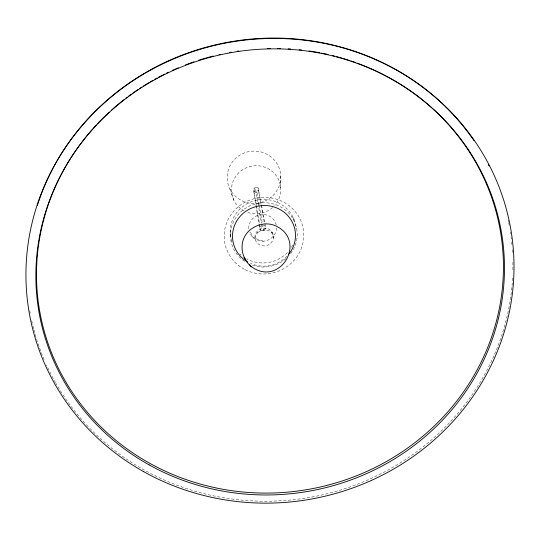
<?xml version="1.0" encoding="UTF-8"?>
<svg xmlns="http://www.w3.org/2000/svg" width="541" height="541" viewBox="0 0 541 541"><rect width="100%" height="100%" fill="white"/><g stroke="black" fill="none" stroke-linecap="round" stroke-linejoin="round"><path stroke-width="0.41" stroke-dasharray="2.71 2.03" d="M256.414 205.235L254.256 191.927L255.298 187.308L258.037 187.869L261.425 204.525M264.88 223.555L265.78 228.518L263.602 230.831L260.458 230.195L261.668 224.921M263.244 225.239L264.82 225.556L265.78 228.518L260.458 230.195L259.491 227.24L253.411 189.336L255.298 187.308L261.391 223.284M259.098 204.721L256.989 192.488L258.875 190.459L254.256 191.927L253.411 189.336M259.491 227.24L260.579 226.084M276.492 227.876A13.877 13.356 -9.7 0 1 263.224 241.185C257.496 241.245 251.349 237.945 249.705 232.224M254.256 191.927L256.989 192.488M263.224 241.185L253.283 237.817L249.469 230.033M229.79 188.701L233.827 200.251M293.215 217.665L294.23 221.181M273.503 236.512A9.325 8.954 -9.7 0 1 259.863 244.978A9.325 8.954 -9.7 0 1 259.22 229.472A9.325 8.954 -9.7 0 1 273.503 236.512L273.8 237.986L272.948 234.584L270.791 231.764L272.333 232.745C267.775 228.978 260.803 229.398 256.657 233.59L257.543 232.474L255.65 235.511L255.095 238.994L254.885 237.506M261.58 205.35L264.732 222.723M258.037 187.869L260.985 204.255M261.134 205.073L264.231 222.283M259.24 205.539L263.602 230.831M256.549 206.067L259.376 223.541M259.511 224.373L260.458 230.195M230.277 233.232L230.486 236.938M280.759 176.048A26.807 26.157 -9.7 0 1 241.475 200.501A26.807 26.157 -9.7 0 1 239.717 155.22A26.807 26.157 -9.7 0 1 280.759 176.048L280.779 188.613M244.119 210.855A24.697 24.014 -9.7 0 1 235.423 176.846A24.697 24.014 -9.7 0 1 270.946 170.408A24.697 24.014 -9.7 0 1 274.781 205.296M272.556 207.521A24.697 24.014 -9.7 0 1 247.764 212.437M287.082 256.143A31.54 30.282 -9.7 0 1 250.463 263.372M510.373 232.19A243.497 231.223 -9.7 0 1 510.623 233.854M511.083 237.188A243.497 231.223 -9.7 0 1 511.292 238.858M511.678 242.199A243.497 231.223 -9.7 0 1 511.935 244.708M512.354 249.739A243.497 231.223 -9.7 0 1 512.618 253.932M512.909 262.297A243.497 231.223 -9.7 0 1 512.875 270.622M512.584 278.094A243.497 231.223 -9.7 0 1 350.575 486.717A243.497 231.223 -9.7 0 1 88.771 427.221M88.19 426.612A243.497 231.223 -9.7 0 1 55.987 383.454M55.567 382.724A243.497 231.223 -9.7 0 1 46.492 364.979M44.139 359.63A243.497 231.223 -9.7 0 1 37.938 343.251M37.417 341.669A243.497 231.223 -9.7 0 1 33.873 329.652M33.664 328.84A243.497 231.223 -9.7 0 1 32.453 323.944M32.264 323.119A243.497 231.223 -9.7 0 1 31.709 320.657M30.208 313.212A243.497 231.223 -9.7 0 1 29.769 310.723M508.121 219.91A243.497 231.223 -9.7 0 1 508.621 222.337M508.783 223.149A243.497 231.223 -9.7 0 1 509.25 225.57M248.779 228.62A13.877 13.356 -9.7 0 1 260.877 214.588A13.877 13.356 -9.7 0 1 276.194 224.914M240.786 258.429A33.427 32.108 -9.7 0 1 239.203 213.485A33.427 32.108 -9.7 0 1 285.871 210.449A33.427 32.108 -9.7 0 1 289.361 255.264M285.993 258.632A33.427 32.108 -9.7 0 1 252.505 265.259M244.566 261.371A33.427 32.108 -9.7 0 1 241.408 258.977M292.735 244.958A33.008 31.736 -9.7 0 1 291.031 247.893M287.372 252.512A33.008 31.736 -9.7 0 1 246.595 258.855M241.063 255.021A33.008 31.736 -9.7 0 1 239.839 253.912M231.839 241.394A33.008 31.736 -9.7 0 1 257.09 200.062A33.008 31.736 -9.7 0 1 296.116 228.897M245.188 269.682A39.838 38.255 -9.7 0 0 303.744 233.928A39.838 38.255 -9.7 0 0 242.977 203.409A39.838 38.255 -9.7 0 0 245.188 269.682"/><path stroke-width="0.81" d="M251.01 266.449C280.536 288.265 308.384 239.345 274.355 225.299C265.022 221.871 254.933 224.948 248.035 231.805C238.635 242.158 240.792 257.502 251.01 266.449L249.617 264.677M244.011 257.469L245.729 259.66M247.758 262.006A31.54 30.282 -9.7 0 1 237.749 219.389A31.54 30.282 -9.7 0 1 282.564 211.091A31.54 30.282 -9.7 0 1 288.59 254.446M399.596 83.754A233.793 221.979 -9.7 0 1 458.876 398.277A233.793 221.979 -9.7 0 1 125.438 447.711A233.793 221.979 -9.7 0 1 92.45 129.285M92.998 128.67A233.793 221.979 -9.7 0 1 96.325 125.018M97.454 123.808A233.793 221.979 -9.7 0 1 109.296 112.115M111.155 110.425A233.793 221.979 -9.7 0 1 123.984 99.672M125.972 98.144A233.793 221.979 -9.7 0 1 127.304 97.137M128.643 96.136A233.793 221.979 -9.7 0 1 131.348 94.161M132.714 93.187A233.793 221.979 -9.7 0 1 138.266 89.373M139.673 88.44A233.793 221.979 -9.7 0 1 141.803 87.06M143.23 86.147A233.793 221.979 -9.7 0 1 149.012 82.611M150.479 81.745A233.793 221.979 -9.7 0 1 152.684 80.474M154.902 79.229A233.793 221.979 -9.7 0 1 157.133 77.999M158.628 77.201A233.793 221.979 -9.7 0 1 164.653 74.097M166.175 73.346A233.793 221.979 -9.7 0 1 168.454 72.244M172.227 70.486A233.793 221.979 -9.7 0 1 178.341 67.801M185.34 64.974A233.793 221.979 -9.7 0 1 194.023 61.802M198.811 60.207A233.793 221.979 -9.7 0 1 213.316 56.041M219.004 54.661A233.793 221.979 -9.7 0 1 220.64 54.296M229.702 52.457A233.793 221.979 -9.7 0 1 231.365 52.159M237.188 51.206A233.793 221.979 -9.7 0 1 238.851 50.962M267.268 48.528A233.793 221.979 -9.7 0 1 270.615 48.46M277.323 48.453A233.793 221.979 -9.7 0 1 280.684 48.528M288.238 48.846A233.793 221.979 -9.7 0 1 290.747 49.008M299.092 49.725A233.793 221.979 -9.7 0 1 301.587 49.995M309.012 50.955A233.793 221.979 -9.7 0 1 319.805 52.775M321.462 53.099A233.793 221.979 -9.7 0 1 328.089 54.513M332.201 55.493A233.793 221.979 -9.7 0 1 334.663 56.108M336.299 56.541A233.793 221.979 -9.7 0 1 349.222 60.369M350.811 60.896A233.793 221.979 -9.7 0 1 355.545 62.533M357.114 63.101A233.793 221.979 -9.7 0 1 398.886 83.314M37.255 205.722A243.497 231.223 -9.7 0 1 236.316 40.846A243.497 231.223 -9.7 0 1 474.105 140.782M488.252 164.437A243.497 231.223 -9.7 0 1 489.017 165.918M149.127 464.875A234.645 222.716 -9.7 0 0 504.435 272.333A234.645 222.716 -9.7 0 0 156.931 78.519A234.645 222.716 -9.7 0 0 149.127 464.875M143.406 471.502A244.376 231.988 -9.7 0 0 513.95 271.805A244.376 231.988 -9.7 0 0 152.562 69.059A244.376 231.988 -9.7 0 0 143.406 471.502"/></g></svg>
